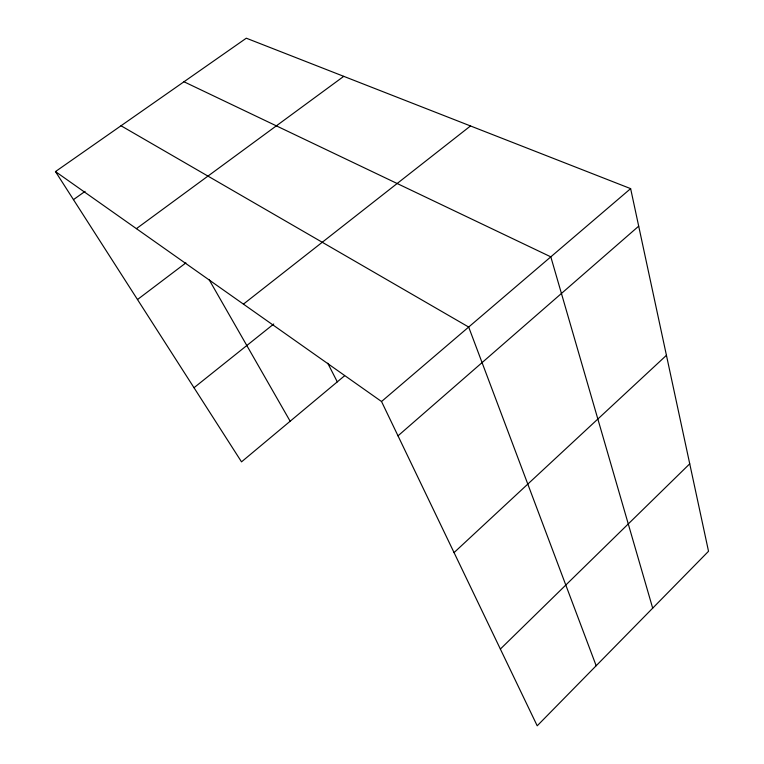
<?xml version="1.0" encoding="UTF-8"?>
<svg xmlns="http://www.w3.org/2000/svg" width="764" height="764" viewBox="0 0 764 764"><rect width="100%" height="100%" fill="white"/><g stroke="black" fill="none" stroke-linecap="round" stroke-linejoin="round"><path stroke-width="1.15" d="M500.372 649.056L689.739 463.815M454.055 552.592L666.437 355.327M398.006 435.843L638.694 226.173M630.634 188.632L708.524 551.283L537.207 725.8L381.532 401.52L630.634 188.632L246.304 38.2L55.476 171.575L241.519 461.857L344.526 375.821M194.008 387.72L273.741 324.012M243.429 304.12L470.509 125.955M137.491 299.536L185.9 262.883M136.412 228.646L343.752 76.343M73.459 199.633L85.071 191.372M183.981 81.767L550.815 256.847L652.685 608.154M121.018 125.764L468.676 327.04L596.168 665.731M55.476 171.575L381.532 401.52M209.021 279.5L290.158 421.231M327.756 363.215L337.287 381.866"/></g></svg>
